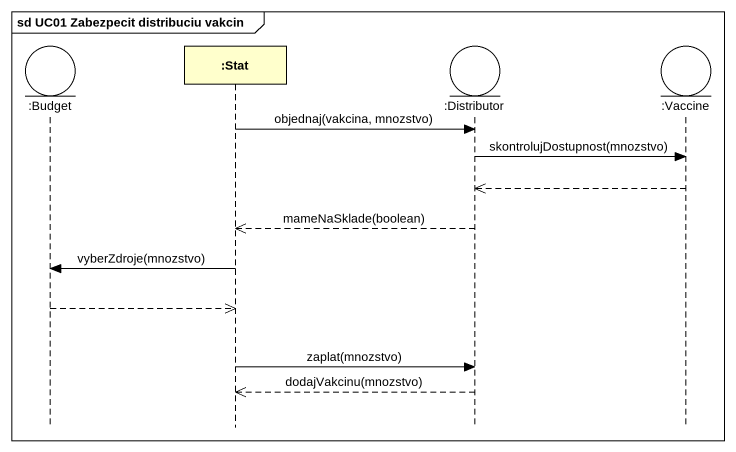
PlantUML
@startuml
mainframe sd UC01 Zabezpecit distribuciu vakcin
hide footbox
entity ":Budget" as Budget
participant ":Stat" as Stat
entity ":Distributor" as Distributor
entity ":Vaccine" as Vaccine

Stat -> Distributor : objednaj(vakcina, mnozstvo)
Distributor -> Vaccine : skontrolujDostupnost(mnozstvo)
Vaccine -->> Distributor
Distributor -->> Stat : mameNaSklade(boolean)
Stat -> Budget : vyberZdroje(mnozstvo)
Budget -->> Stat
Stat -> Distributor : zaplat(mnozstvo)
Distributor -->> Stat : dodajVakcinu(mnozstvo)
@enduml
